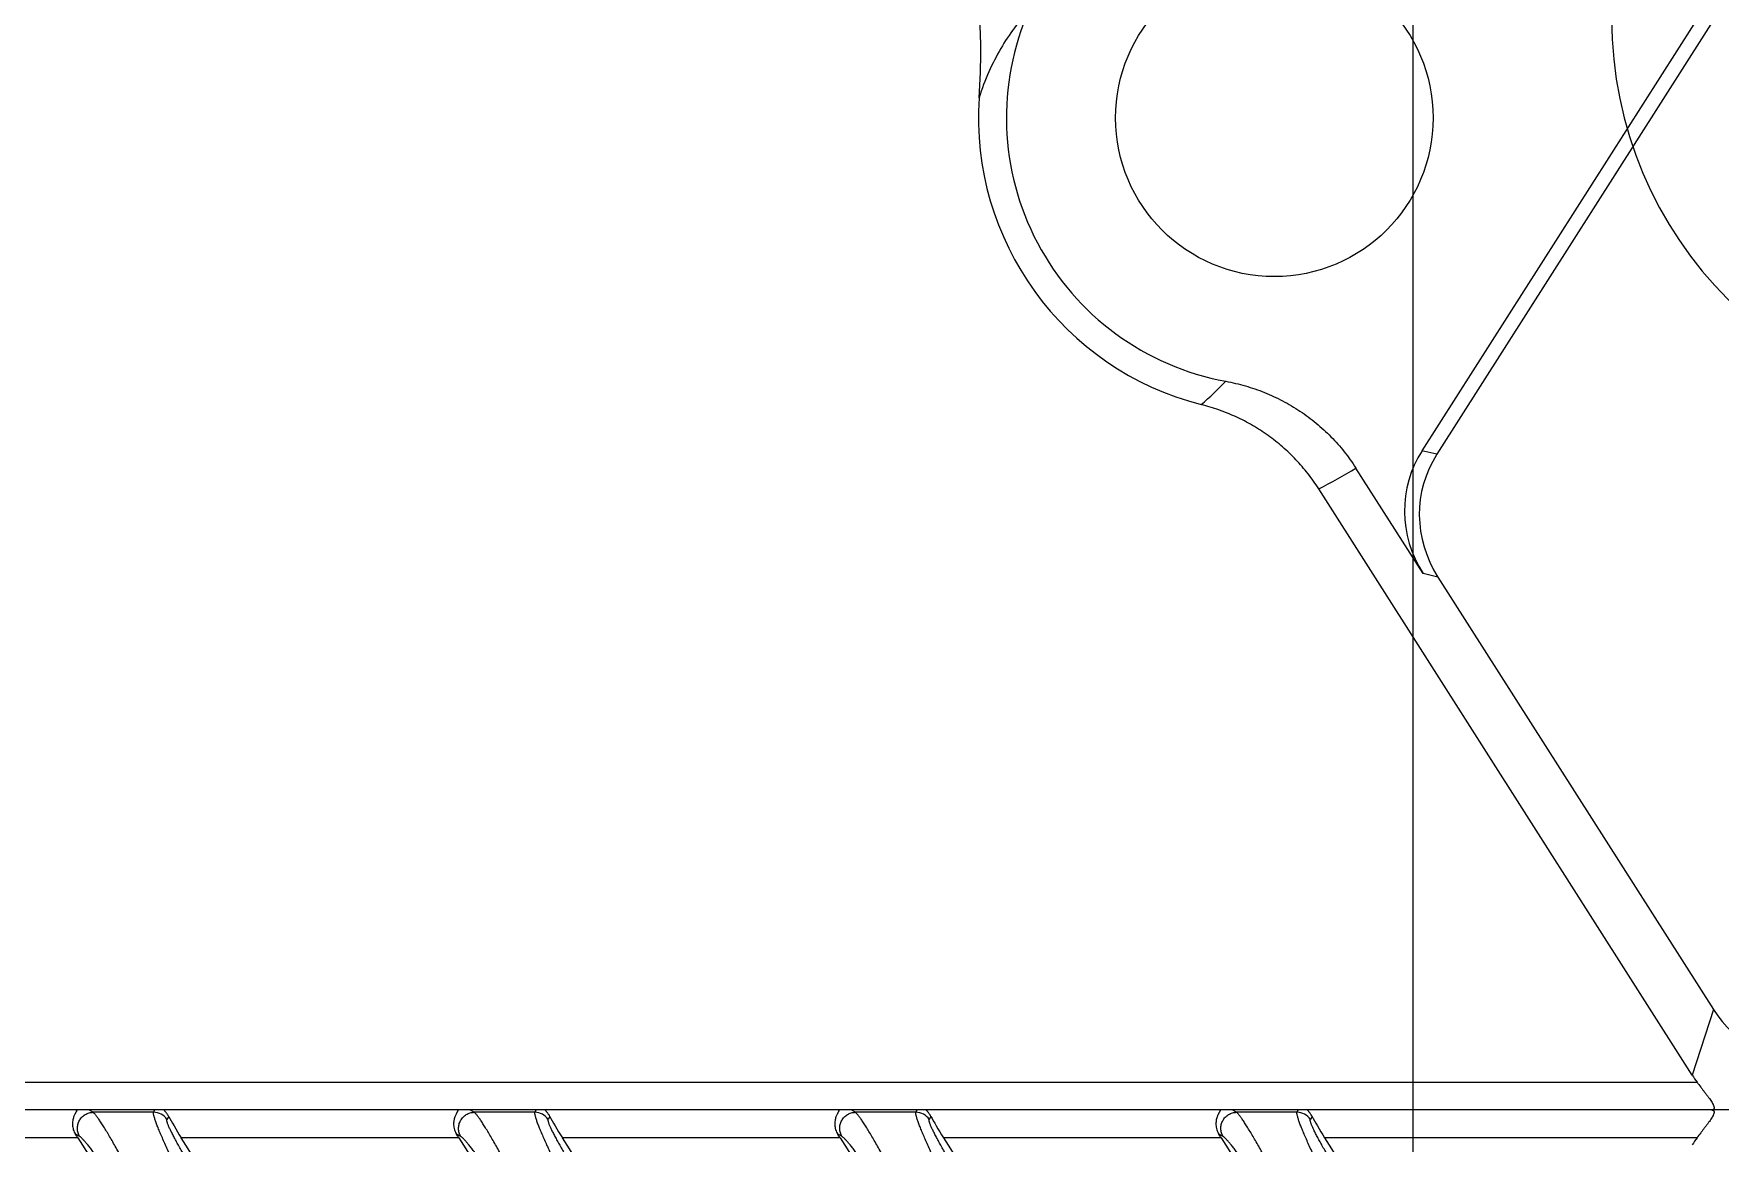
# Model space of a CAD drawing. Header units: millimetres. Extents: x 562 to 17351, y 2396 to 6995.
# Drawn here: x 15072.56 to 15115.05, y 4880.38 to 4908.34 of the extents above; entities that cross this region are included whole.
import ezdxf

# ---------------------------------------------------------------- set-up
doc = ezdxf.new("R2010")
doc.units = ezdxf.units.MM

# ---------------------------------------------------------------- blocks, each defined once
blk = doc.blocks.new('DTGCNV')
at = {"color": 7, "linetype": 'Continuous'}
for p, q in [((13316.618, 5010.197), (12716.618, 5010.197)), ((13251.854, 5010.138), (13251.746, 5010.197)), ((13253.377, 5010.138), (13251.854, 5010.138)), ((13253.377, 5010.138), (13253.41, 5010.197)), ((13253.758, 5010.035), (13253.714, 5009.954)), ((13261.458, 5010.138), (13261.35, 5010.197)), ((13262.982, 5010.138), (13261.458, 5010.138)), ((13263.014, 5010.197), (13262.982, 5010.138)), ((13263.362, 5010.035), (13263.318, 5009.954)), ((13271.062, 5010.138), (13270.954, 5010.197)), ((13272.586, 5010.138), (13271.062, 5010.138)), ((13272.586, 5010.138), (13272.618, 5010.197)), ((13272.966, 5010.035), (13272.922, 5009.954)), ((13280.666, 5010.138), (13280.558, 5010.197)), ((13282.19, 5010.138), (13280.666, 5010.138)), ((13282.19, 5010.138), (13282.222, 5010.197)), ((13282.57, 5010.035), (13282.526, 5009.954)), ((13251.466, 5009.497), (13244.47, 5009.497)), ((13251.518, 5009.526), (13251.409, 5009.585)), ((13251.466, 5009.497), (13315.884, 4908.381)), ((13261.07, 5009.497), (13254.074, 5009.497)), ((13315.918, 4912.422), (13254.074, 5009.497)), ((13261.122, 5009.526), (13261.013, 5009.585)), ((13261.07, 5009.497), (13275.146, 4987.402)), ((13270.674, 5009.497), (13263.678, 5009.497)), ((13275.881, 4990.343), (13263.678, 5009.497)), ((13270.726, 5009.526), (13270.617, 5009.585)), ((13270.674, 5009.497), (13281.113, 4993.111)), ((13280.278, 5009.497), (13273.283, 5009.497)), ((13273.283, 5009.497), (13315.918, 4942.573)), ((13280.33, 5009.526), (13280.222, 5009.585)), ((13280.278, 5009.497), (13286.27, 5000.093)), ((13292.27, 5009.497), (13282.887, 5009.497)), ((13287.574, 5002.14), (13282.887, 5009.497)), ((13296.883, 4707.43), (13285.339, 4689.31)), ((13296.506, 4706.161), (13285.713, 4689.22)), ((13285.713, 4689.22), (13285.339, 4689.31)), ((13285.366, 4686.216), (13283.675, 4688.87)), ((13292.147, 4673.576), (13282.736, 4688.348)), ((13285.74, 4686.126), (13285.366, 4686.216)), ((13285.74, 4686.126), (13292.682, 4675.23)), ((13292.682, 4675.23), (13292.147, 4673.576)), ((13238.093, 4673.397), (13292.27, 4673.397)), ((13316.618, 4672.697), (12717.118, 4672.697))]:
    blk.add_line(p, q, dxfattribs=at)
blk.add_circle((13281.618, 4697.697), 4, dxfattribs=at)
for centre, radius, start, end in [((13253.376, 5009.737), 0.402, 32.7568, 89.7432), ((13262.98, 5009.737), 0.402, 32.7568, 89.7432), ((13272.584, 5009.737), 0.402, 32.7568, 89.7432), ((13282.188, 5009.737), 0.402, 32.7568, 89.7432), ((13281.618, 4697.697), 6.75, 156.1243, 259.5633), ((13281.618, 4697.697), 7.455, 176.103, 255.7008), ((13273.616, 4697.596), 9.418, 310.8577, 316.0435), ((13275.903, 4701.74), 15.034, 297.0328, 301.1257)]:
    blk.add_arc(centre, radius, start, end, dxfattribs=at)
for centre, major_axis, ratio, start_param, end_param in [((13254.147, 5009.497), (-0.449, 0.699), 0.073624, 0.647746, 1.523567), ((13263.751, 5009.497), (-0.449, 0.699), 0.073624, 0.647746, 1.523567), ((13273.355, 5009.497), (-0.449, 0.699), 0.073624, 0.647746, 1.523567), ((13282.959, 5009.497), (-0.449, 0.699), 0.073624, 0.647746, 1.523567), ((13251.393, 5009.497), (-0.449, 0.699), 0.073624, -1.618026, -1.492115), ((13260.997, 5009.497), (-0.449, 0.699), 0.073624, -1.618026, -1.492115), ((13270.601, 5009.497), (-0.449, 0.699), 0.073624, -1.618026, -1.492115), ((13280.205, 5009.497), (-0.449, 0.699), 0.073624, -1.618026, -1.492115), ((13294.674, 5007.505), (-0.977, 3.022), 0.944553, 0.591953, 0.662888), ((13288.101, 4687.703), (3.127, -0.746), 0.933182, 2.829294, 3.908395), ((13288.475, 4687.614), (-3.127, 0.746), 0.933182, -0.312299, 0.766803), ((13295.209, 4677.044), (-0.977, -3.022), 0.944553, -0.662888, 1.302149), ((13294.674, 4675.39), (0.977, 3.022), 0.944553, -3.804481, -3.733545)]:
    blk.add_ellipse(centre, major_axis=major_axis, ratio=ratio, start_param=start_param, end_param=end_param, dxfattribs=at)
for points, knots in [([(13251.42, 5010.197), (13251.423, 5010.197), (13251.427, 5010.197), (13251.432, 5010.196), (13251.435, 5010.195), (13251.437, 5010.193), (13251.439, 5010.19), (13251.44, 5010.186), (13251.44, 5010.182), (13251.439, 5010.177), (13251.436, 5010.17), (13251.431, 5010.161), (13251.425, 5010.15), (13251.418, 5010.138), (13251.411, 5010.125), (13251.403, 5010.111), (13251.391, 5010.089), (13251.377, 5010.059), (13251.362, 5010.02), (13251.349, 5009.975), (13251.339, 5009.927), (13251.333, 5009.874), (13251.333, 5009.818), (13251.34, 5009.759), (13251.354, 5009.699), (13251.377, 5009.64), (13251.398, 5009.603), (13251.409, 5009.585)], [0, 0, 0, 0, 0.012577, 0.017811, 0.022415, 0.026524, 0.030371, 0.038422, 0.043171, 0.048577, 0.06156, 0.077442, 0.095999, 0.116978, 0.140127, 0.165209, 0.192065, 0.250601, 0.315018, 0.384942, 0.460136, 0.540384, 0.625394, 0.714676, 0.807485, 0.902935, 1, 1, 1, 1]), ([(13251.518, 5009.526), (13251.499, 5009.555), (13251.47, 5009.62), (13251.454, 5009.725), (13251.466, 5009.832), (13251.505, 5009.931), (13251.568, 5010.018), (13251.651, 5010.085), (13251.749, 5010.127), (13251.819, 5010.138), (13251.854, 5010.138)], [0, 0, 0, 0, 0.124309, 0.249137, 0.374435, 0.5, 0.625565, 0.750863, 0.875691, 1, 1, 1, 1]), ([(13253.021, 5008.146), (13252.96, 5008.264), (13252.84, 5008.498), (13252.658, 5008.838), (13252.509, 5009.111), (13252.393, 5009.316), (13252.311, 5009.459), (13252.233, 5009.592), (13252.16, 5009.713), (13252.091, 5009.822), (13252.03, 5009.917), (13251.982, 5009.987), (13251.947, 5010.035), (13251.924, 5010.064), (13251.904, 5010.09), (13251.885, 5010.11), (13251.869, 5010.126), (13251.859, 5010.135), (13251.854, 5010.138)], [0, 0, 0, 0, 0.172457, 0.340604, 0.500133, 0.575264, 0.646516, 0.713267, 0.77487, 0.830657, 0.879953, 0.922093, 0.940283, 0.956456, 0.970552, 0.982522, 0.992336, 1, 1, 1, 1]), ([(13254.241, 5008.146), (13254.182, 5008.262), (13254.067, 5008.491), (13253.928, 5008.776), (13253.823, 5008.998), (13253.749, 5009.157), (13253.679, 5009.31), (13253.615, 5009.454), (13253.557, 5009.588), (13253.506, 5009.711), (13253.462, 5009.821), (13253.427, 5009.917), (13253.404, 5009.987), (13253.39, 5010.036), (13253.382, 5010.065), (13253.377, 5010.09), (13253.375, 5010.11), (13253.374, 5010.124), (13253.376, 5010.133), (13253.377, 5010.137), (13253.377, 5010.138)], [0, 0, 0, 0, 0.17863, 0.352747, 0.436605, 0.51745, 0.594578, 0.667244, 0.734677, 0.796087, 0.850691, 0.897742, 0.936571, 0.952732, 0.966652, 0.978305, 0.98769, 0.994858, 0.997662, 1, 1, 1, 1]), ([(13253.758, 5010.035), (13253.752, 5010.047), (13253.739, 5010.07), (13253.717, 5010.102), (13253.699, 5010.126), (13253.686, 5010.142), (13253.676, 5010.153), (13253.668, 5010.163), (13253.66, 5010.172), (13253.655, 5010.179), (13253.651, 5010.185), (13253.649, 5010.189), (13253.648, 5010.191), (13253.648, 5010.194), (13253.649, 5010.196), (13253.651, 5010.197), (13253.653, 5010.197), (13253.655, 5010.197), (13253.656, 5010.197)], [0, 0, 0, 0, 0.204317, 0.392896, 0.563403, 0.640806, 0.712092, 0.776327, 0.832529, 0.879525, 0.916233, 0.930591, 0.942394, 0.959733, 0.967501, 0.976309, 0.987004, 1, 1, 1, 1]), ([(13261.025, 5010.197), (13261.027, 5010.197), (13261.031, 5010.197), (13261.036, 5010.196), (13261.039, 5010.195), (13261.041, 5010.193), (13261.043, 5010.19), (13261.044, 5010.186), (13261.044, 5010.182), (13261.043, 5010.177), (13261.04, 5010.17), (13261.035, 5010.161), (13261.029, 5010.15), (13261.022, 5010.138), (13261.015, 5010.125), (13261.007, 5010.111), (13260.995, 5010.089), (13260.981, 5010.059), (13260.966, 5010.02), (13260.953, 5009.975), (13260.943, 5009.927), (13260.937, 5009.874), (13260.937, 5009.818), (13260.944, 5009.759), (13260.959, 5009.699), (13260.981, 5009.64), (13261.002, 5009.603), (13261.013, 5009.585)], [0, 0, 0, 0, 0.012577, 0.017811, 0.022415, 0.026524, 0.030371, 0.038422, 0.043171, 0.048577, 0.06156, 0.077442, 0.095999, 0.116978, 0.140127, 0.165209, 0.192065, 0.250601, 0.315018, 0.384942, 0.460136, 0.540384, 0.625394, 0.714676, 0.807485, 0.902935, 1, 1, 1, 1]), ([(13261.122, 5009.526), (13261.103, 5009.555), (13261.074, 5009.62), (13261.058, 5009.725), (13261.07, 5009.832), (13261.109, 5009.931), (13261.172, 5010.018), (13261.255, 5010.085), (13261.353, 5010.127), (13261.423, 5010.138), (13261.458, 5010.138)], [0, 0, 0, 0, 0.124309, 0.249137, 0.374435, 0.5, 0.625565, 0.750863, 0.875691, 1, 1, 1, 1]), ([(13262.625, 5008.146), (13262.564, 5008.264), (13262.444, 5008.498), (13262.263, 5008.838), (13262.113, 5009.111), (13261.997, 5009.316), (13261.915, 5009.459), (13261.837, 5009.592), (13261.764, 5009.713), (13261.696, 5009.822), (13261.634, 5009.917), (13261.586, 5009.987), (13261.551, 5010.035), (13261.528, 5010.064), (13261.508, 5010.09), (13261.489, 5010.11), (13261.473, 5010.126), (13261.463, 5010.135), (13261.458, 5010.138)], [0, 0, 0, 0, 0.172457, 0.340604, 0.500133, 0.575264, 0.646516, 0.713267, 0.77487, 0.830657, 0.879953, 0.922093, 0.940283, 0.956456, 0.970552, 0.982522, 0.992336, 1, 1, 1, 1]), ([(13262.982, 5010.138), (13262.981, 5010.137), (13262.98, 5010.133), (13262.978, 5010.124), (13262.979, 5010.11), (13262.981, 5010.09), (13262.986, 5010.065), (13262.994, 5010.036), (13263.008, 5009.987), (13263.031, 5009.917), (13263.066, 5009.821), (13263.11, 5009.711), (13263.161, 5009.588), (13263.219, 5009.454), (13263.283, 5009.31), (13263.353, 5009.157), (13263.427, 5008.998), (13263.532, 5008.776), (13263.671, 5008.491), (13263.787, 5008.262), (13263.845, 5008.146)], [0, 0, 0, 0, 0.002337, 0.005141, 0.012309, 0.021692, 0.033343, 0.047262, 0.063422, 0.102249, 0.149298, 0.203902, 0.265312, 0.332745, 0.405412, 0.48254, 0.563386, 0.647245, 0.821366, 1, 1, 1, 1]), ([(13263.362, 5010.035), (13263.356, 5010.047), (13263.343, 5010.07), (13263.321, 5010.102), (13263.303, 5010.126), (13263.29, 5010.142), (13263.28, 5010.153), (13263.272, 5010.163), (13263.265, 5010.172), (13263.259, 5010.179), (13263.255, 5010.185), (13263.253, 5010.189), (13263.252, 5010.191), (13263.252, 5010.194), (13263.253, 5010.196), (13263.255, 5010.197), (13263.257, 5010.197), (13263.259, 5010.197), (13263.26, 5010.197)], [0, 0, 0, 0, 0.204317, 0.392896, 0.563403, 0.640806, 0.712092, 0.776327, 0.832529, 0.879525, 0.916233, 0.930591, 0.942394, 0.959733, 0.967501, 0.976309, 0.987004, 1, 1, 1, 1]), ([(13270.629, 5010.197), (13270.631, 5010.197), (13270.635, 5010.197), (13270.64, 5010.196), (13270.643, 5010.195), (13270.645, 5010.193), (13270.647, 5010.19), (13270.648, 5010.186), (13270.648, 5010.182), (13270.647, 5010.177), (13270.644, 5010.17), (13270.639, 5010.161), (13270.633, 5010.15), (13270.627, 5010.138), (13270.619, 5010.125), (13270.611, 5010.111), (13270.6, 5010.089), (13270.585, 5010.059), (13270.57, 5010.02), (13270.557, 5009.975), (13270.547, 5009.927), (13270.541, 5009.874), (13270.542, 5009.818), (13270.548, 5009.759), (13270.563, 5009.699), (13270.585, 5009.64), (13270.606, 5009.603), (13270.617, 5009.585)], [0, 0, 0, 0, 0.012577, 0.017811, 0.022415, 0.026524, 0.030371, 0.038422, 0.043171, 0.048577, 0.06156, 0.077442, 0.095999, 0.116978, 0.140127, 0.165209, 0.192065, 0.250601, 0.315018, 0.384942, 0.460136, 0.540384, 0.625394, 0.714676, 0.807485, 0.902935, 1, 1, 1, 1]), ([(13270.726, 5009.526), (13270.707, 5009.555), (13270.679, 5009.62), (13270.662, 5009.725), (13270.674, 5009.832), (13270.713, 5009.931), (13270.776, 5010.018), (13270.859, 5010.085), (13270.957, 5010.127), (13271.027, 5010.138), (13271.062, 5010.138)], [0, 0, 0, 0, 0.124309, 0.249137, 0.374435, 0.5, 0.625565, 0.750863, 0.875691, 1, 1, 1, 1]), ([(13272.229, 5008.146), (13272.168, 5008.264), (13272.048, 5008.498), (13271.867, 5008.838), (13271.717, 5009.111), (13271.601, 5009.316), (13271.519, 5009.459), (13271.441, 5009.592), (13271.368, 5009.713), (13271.3, 5009.822), (13271.238, 5009.917), (13271.19, 5009.987), (13271.155, 5010.035), (13271.132, 5010.064), (13271.112, 5010.09), (13271.093, 5010.11), (13271.077, 5010.126), (13271.067, 5010.135), (13271.062, 5010.138)], [0, 0, 0, 0, 0.172457, 0.340604, 0.500133, 0.575264, 0.646516, 0.713267, 0.77487, 0.830657, 0.879953, 0.922093, 0.940283, 0.956456, 0.970552, 0.982522, 0.992336, 1, 1, 1, 1]), ([(13273.45, 5008.146), (13273.391, 5008.262), (13273.276, 5008.491), (13273.137, 5008.776), (13273.031, 5008.998), (13272.957, 5009.157), (13272.887, 5009.31), (13272.823, 5009.454), (13272.765, 5009.588), (13272.714, 5009.711), (13272.671, 5009.821), (13272.635, 5009.917), (13272.612, 5009.987), (13272.598, 5010.036), (13272.59, 5010.065), (13272.585, 5010.09), (13272.583, 5010.11), (13272.583, 5010.124), (13272.584, 5010.133), (13272.585, 5010.137), (13272.586, 5010.138)], [0, 0, 0, 0, 0.17863, 0.352747, 0.436605, 0.51745, 0.594578, 0.667244, 0.734677, 0.796087, 0.850691, 0.897742, 0.936571, 0.952732, 0.966652, 0.978305, 0.98769, 0.994858, 0.997662, 1, 1, 1, 1]), ([(13272.966, 5010.035), (13272.96, 5010.047), (13272.947, 5010.07), (13272.925, 5010.102), (13272.908, 5010.126), (13272.894, 5010.142), (13272.884, 5010.153), (13272.876, 5010.163), (13272.869, 5010.172), (13272.863, 5010.179), (13272.859, 5010.185), (13272.857, 5010.189), (13272.856, 5010.191), (13272.856, 5010.194), (13272.858, 5010.196), (13272.859, 5010.197), (13272.861, 5010.197), (13272.863, 5010.197), (13272.864, 5010.197)], [0, 0, 0, 0, 0.204316, 0.392897, 0.563407, 0.640809, 0.712098, 0.776334, 0.832531, 0.879528, 0.916238, 0.930594, 0.942393, 0.959731, 0.967497, 0.976306, 0.987002, 1, 1, 1, 1]), ([(13280.233, 5010.197), (13280.235, 5010.197), (13280.239, 5010.197), (13280.244, 5010.196), (13280.247, 5010.195), (13280.249, 5010.193), (13280.251, 5010.19), (13280.252, 5010.186), (13280.252, 5010.182), (13280.251, 5010.177), (13280.248, 5010.17), (13280.243, 5010.161), (13280.238, 5010.15), (13280.231, 5010.138), (13280.223, 5010.125), (13280.215, 5010.111), (13280.204, 5010.089), (13280.189, 5010.059), (13280.174, 5010.02), (13280.161, 5009.975), (13280.151, 5009.927), (13280.146, 5009.874), (13280.146, 5009.818), (13280.152, 5009.759), (13280.167, 5009.699), (13280.189, 5009.64), (13280.21, 5009.603), (13280.222, 5009.585)], [0, 0, 0, 0, 0.012577, 0.017811, 0.022415, 0.026524, 0.030371, 0.038422, 0.043171, 0.048577, 0.06156, 0.077442, 0.095999, 0.116978, 0.140127, 0.165209, 0.192065, 0.250601, 0.315018, 0.384942, 0.460136, 0.540384, 0.625394, 0.714676, 0.807485, 0.902935, 1, 1, 1, 1]), ([(13280.33, 5009.526), (13280.312, 5009.555), (13280.283, 5009.62), (13280.266, 5009.725), (13280.278, 5009.832), (13280.317, 5009.931), (13280.38, 5010.018), (13280.463, 5010.085), (13280.561, 5010.127), (13280.631, 5010.138), (13280.666, 5010.138)], [0, 0, 0, 0, 0.124309, 0.249137, 0.374435, 0.5, 0.625565, 0.750863, 0.875691, 1, 1, 1, 1]), ([(13281.833, 5008.146), (13281.773, 5008.264), (13281.652, 5008.498), (13281.471, 5008.838), (13281.321, 5009.111), (13281.205, 5009.316), (13281.123, 5009.459), (13281.045, 5009.592), (13280.972, 5009.713), (13280.904, 5009.822), (13280.842, 5009.917), (13280.794, 5009.987), (13280.759, 5010.035), (13280.736, 5010.064), (13280.716, 5010.09), (13280.697, 5010.11), (13280.681, 5010.126), (13280.671, 5010.135), (13280.666, 5010.138)], [0, 0, 0, 0, 0.172457, 0.340604, 0.500133, 0.575264, 0.646516, 0.713267, 0.77487, 0.830657, 0.879953, 0.922093, 0.940283, 0.956456, 0.970552, 0.982522, 0.992336, 1, 1, 1, 1]), ([(13283.054, 5008.146), (13282.995, 5008.262), (13282.88, 5008.491), (13282.741, 5008.776), (13282.635, 5008.998), (13282.561, 5009.157), (13282.491, 5009.31), (13282.427, 5009.454), (13282.369, 5009.588), (13282.318, 5009.711), (13282.275, 5009.821), (13282.239, 5009.917), (13282.216, 5009.987), (13282.202, 5010.036), (13282.195, 5010.065), (13282.19, 5010.09), (13282.187, 5010.11), (13282.187, 5010.124), (13282.188, 5010.133), (13282.189, 5010.137), (13282.19, 5010.138)], [0, 0, 0, 0, 0.17863, 0.352747, 0.436605, 0.51745, 0.594578, 0.667244, 0.734677, 0.796087, 0.850691, 0.897742, 0.936571, 0.952732, 0.966652, 0.978305, 0.98769, 0.994858, 0.997662, 1, 1, 1, 1]), ([(13282.57, 5010.035), (13282.564, 5010.047), (13282.551, 5010.07), (13282.53, 5010.102), (13282.512, 5010.126), (13282.498, 5010.142), (13282.489, 5010.153), (13282.48, 5010.163), (13282.473, 5010.172), (13282.467, 5010.179), (13282.463, 5010.185), (13282.461, 5010.189), (13282.46, 5010.191), (13282.46, 5010.194), (13282.462, 5010.196), (13282.463, 5010.197), (13282.465, 5010.197), (13282.467, 5010.197), (13282.468, 5010.197)], [0, 0, 0, 0, 0.204317, 0.392896, 0.563403, 0.640806, 0.712092, 0.776327, 0.832529, 0.879525, 0.916233, 0.930591, 0.942394, 0.959733, 0.967501, 0.976309, 0.987004, 1, 1, 1, 1]), ([(13292.63, 5010.197), (13292.635, 5010.197), (13292.645, 5010.197), (13292.66, 5010.194), (13292.673, 5010.19), (13292.683, 5010.183), (13292.692, 5010.174), (13292.697, 5010.163), (13292.7, 5010.15), (13292.7, 5010.135), (13292.697, 5010.118), (13292.692, 5010.099), (13292.684, 5010.079), (13292.67, 5010.05), (13292.648, 5010.01), (13292.616, 5009.961), (13292.579, 5009.908), (13292.54, 5009.854), (13292.497, 5009.797), (13292.453, 5009.739), (13292.408, 5009.68), (13292.347, 5009.599), (13292.301, 5009.538), (13292.27, 5009.497)], [0, 0, 0, 0, 0.018318, 0.034994, 0.050147, 0.06412, 0.077534, 0.091254, 0.106184, 0.12305, 0.142293, 0.164098, 0.188457, 0.215246, 0.275292, 0.342515, 0.415297, 0.492326, 0.572614, 0.655373, 0.739981, 0.82593, 1, 1, 1, 1]), ([(13254.577, 5008.36), (13254.52, 5008.45), (13254.408, 5008.629), (13254.246, 5008.894), (13254.119, 5009.109), (13254.024, 5009.275), (13253.959, 5009.391), (13253.901, 5009.5), (13253.848, 5009.6), (13253.803, 5009.69), (13253.771, 5009.759), (13253.75, 5009.808), (13253.737, 5009.84), (13253.727, 5009.868), (13253.719, 5009.893), (13253.714, 5009.914), (13253.711, 5009.929), (13253.711, 5009.939), (13253.711, 5009.946), (13253.712, 5009.951), (13253.714, 5009.954)], [0, 0, 0, 0, 0.175673, 0.347519, 0.511196, 0.588381, 0.661487, 0.7297, 0.792145, 0.847915, 0.896102, 0.917087, 0.935869, 0.952372, 0.966531, 0.978313, 0.987727, 0.991571, 0.994868, 1, 1, 1, 1]), ([(13263.318, 5009.954), (13263.316, 5009.951), (13263.315, 5009.946), (13263.315, 5009.939), (13263.315, 5009.929), (13263.318, 5009.914), (13263.323, 5009.893), (13263.331, 5009.868), (13263.341, 5009.84), (13263.354, 5009.808), (13263.375, 5009.759), (13263.407, 5009.69), (13263.452, 5009.6), (13263.505, 5009.5), (13263.564, 5009.391), (13263.628, 5009.275), (13263.723, 5009.109), (13263.85, 5008.894), (13264.012, 5008.629), (13264.124, 5008.45), (13264.182, 5008.36)], [0, 0, 0, 0, 0.005131, 0.008428, 0.012271, 0.021684, 0.033464, 0.047622, 0.064124, 0.082905, 0.10389, 0.152077, 0.207846, 0.270293, 0.338506, 0.411613, 0.488798, 0.652475, 0.824325, 1, 1, 1, 1]), ([(13273.786, 5008.36), (13273.728, 5008.45), (13273.616, 5008.629), (13273.454, 5008.894), (13273.327, 5009.109), (13273.232, 5009.275), (13273.168, 5009.391), (13273.109, 5009.5), (13273.056, 5009.6), (13273.011, 5009.69), (13272.979, 5009.759), (13272.958, 5009.808), (13272.945, 5009.84), (13272.935, 5009.868), (13272.927, 5009.893), (13272.922, 5009.914), (13272.919, 5009.929), (13272.919, 5009.939), (13272.919, 5009.946), (13272.92, 5009.951), (13272.922, 5009.954)], [0, 0, 0, 0, 0.175673, 0.347519, 0.511196, 0.588381, 0.661487, 0.7297, 0.792145, 0.847915, 0.896102, 0.917087, 0.935869, 0.952372, 0.966531, 0.978313, 0.987727, 0.991571, 0.994868, 1, 1, 1, 1]), ([(13283.39, 5008.36), (13283.332, 5008.45), (13283.22, 5008.629), (13283.058, 5008.894), (13282.931, 5009.109), (13282.836, 5009.275), (13282.772, 5009.391), (13282.713, 5009.5), (13282.66, 5009.6), (13282.615, 5009.69), (13282.583, 5009.759), (13282.562, 5009.808), (13282.55, 5009.84), (13282.539, 5009.868), (13282.531, 5009.893), (13282.526, 5009.914), (13282.523, 5009.929), (13282.523, 5009.939), (13282.523, 5009.946), (13282.524, 5009.951), (13282.526, 5009.954)], [0, 0, 0, 0, 0.175673, 0.347519, 0.511196, 0.588381, 0.661487, 0.7297, 0.792145, 0.847915, 0.896102, 0.917087, 0.935869, 0.952372, 0.966531, 0.978313, 0.987727, 0.991571, 0.994868, 1, 1, 1, 1]), ([(13252.685, 5007.932), (13252.625, 5008.025), (13252.506, 5008.209), (13252.328, 5008.477), (13252.181, 5008.693), (13252.066, 5008.856), (13251.984, 5008.97), (13251.906, 5009.076), (13251.832, 5009.175), (13251.762, 5009.264), (13251.699, 5009.342), (13251.65, 5009.4), (13251.614, 5009.439), (13251.591, 5009.464), (13251.569, 5009.485), (13251.55, 5009.502), (13251.533, 5009.516), (13251.523, 5009.523), (13251.518, 5009.526)], [0, 0, 0, 0, 0.1676, 0.331584, 0.488296, 0.562693, 0.633727, 0.700799, 0.763258, 0.8204, 0.871473, 0.915693, 0.93499, 0.952285, 0.967494, 0.980544, 0.991384, 1, 1, 1, 1]), ([(13262.289, 5007.932), (13262.229, 5008.025), (13262.11, 5008.209), (13261.932, 5008.477), (13261.785, 5008.693), (13261.67, 5008.856), (13261.588, 5008.97), (13261.51, 5009.076), (13261.436, 5009.175), (13261.367, 5009.264), (13261.303, 5009.342), (13261.254, 5009.4), (13261.218, 5009.439), (13261.195, 5009.464), (13261.173, 5009.485), (13261.154, 5009.502), (13261.137, 5009.516), (13261.127, 5009.523), (13261.122, 5009.526)], [0, 0, 0, 0, 0.1676, 0.331584, 0.488296, 0.562693, 0.633727, 0.700799, 0.763258, 0.8204, 0.871473, 0.915693, 0.93499, 0.952285, 0.967494, 0.980544, 0.991384, 1, 1, 1, 1]), ([(13271.893, 5007.932), (13271.833, 5008.025), (13271.715, 5008.209), (13271.536, 5008.477), (13271.389, 5008.693), (13271.274, 5008.856), (13271.192, 5008.97), (13271.114, 5009.076), (13271.04, 5009.175), (13270.971, 5009.264), (13270.907, 5009.342), (13270.858, 5009.4), (13270.822, 5009.439), (13270.799, 5009.464), (13270.777, 5009.485), (13270.758, 5009.502), (13270.742, 5009.516), (13270.731, 5009.523), (13270.726, 5009.526)], [0, 0, 0, 0, 0.1676, 0.331584, 0.488296, 0.562693, 0.633727, 0.700799, 0.763258, 0.8204, 0.871473, 0.915693, 0.93499, 0.952285, 0.967494, 0.980544, 0.991384, 1, 1, 1, 1]), ([(13281.497, 5007.932), (13281.437, 5008.025), (13281.319, 5008.209), (13281.14, 5008.477), (13280.993, 5008.693), (13280.878, 5008.856), (13280.796, 5008.97), (13280.718, 5009.076), (13280.644, 5009.175), (13280.575, 5009.264), (13280.511, 5009.342), (13280.462, 5009.4), (13280.426, 5009.439), (13280.403, 5009.464), (13280.381, 5009.485), (13280.362, 5009.502), (13280.346, 5009.516), (13280.335, 5009.523), (13280.33, 5009.526)], [0, 0, 0, 0, 0.1676, 0.331584, 0.488296, 0.562693, 0.633727, 0.700799, 0.763258, 0.8204, 0.871473, 0.915693, 0.93499, 0.952285, 0.967494, 0.980544, 0.991384, 1, 1, 1, 1]), ([(13274.18, 4698.204), (13274.209, 4698.625), (13274.234, 4699.258), (13274.206, 4700.102), (13274.145, 4700.732), (13274.037, 4701.357), (13273.874, 4701.969), (13273.646, 4702.561), (13273.445, 4702.933), (13273.331, 4703.111)], [0, 0, 0, 0, 0.249997, 0.375018, 0.500036, 0.625049, 0.750051, 0.875035, 1, 1, 1, 1]), ([(13275.446, 4700.429), (13275.312, 4700.281), (13275.055, 4699.964), (13274.71, 4699.439), (13274.409, 4698.851), (13274.249, 4698.426), (13274.18, 4698.204)], [0, 0, 0, 0, 0.232196, 0.474372, 0.729146, 1, 1, 1, 1]), ([(13280.396, 4691.059), (13280.562, 4691.028), (13280.891, 4690.951), (13281.371, 4690.785), (13281.832, 4690.572), (13282.269, 4690.314), (13282.677, 4690.011), (13283.051, 4689.668), (13283.387, 4689.288), (13283.584, 4689.012), (13283.675, 4688.87)], [0, 0, 0, 0, 0.125003, 0.250004, 0.375005, 0.500005, 0.625005, 0.750004, 0.875001, 1, 1, 1, 1]), ([(13282.736, 4688.348), (13282.653, 4688.479), (13282.473, 4688.733), (13282.168, 4689.087), (13281.831, 4689.41), (13281.464, 4689.699), (13281.072, 4689.952), (13280.658, 4690.168), (13280.225, 4690.344), (13279.928, 4690.435), (13279.777, 4690.473)], [0, 0, 0, 0, 0.124999, 0.249997, 0.374996, 0.499996, 0.624996, 0.749997, 0.874998, 1, 1, 1, 1]), ([(13292.27, 4673.397), (13292.301, 4673.356), (13292.347, 4673.295), (13292.408, 4673.215), (13292.453, 4673.155), (13292.497, 4673.097), (13292.54, 4673.041), (13292.579, 4672.986), (13292.616, 4672.934), (13292.648, 4672.884), (13292.67, 4672.845), (13292.684, 4672.815), (13292.692, 4672.795), (13292.697, 4672.777), (13292.7, 4672.76), (13292.7, 4672.745), (13292.697, 4672.732), (13292.692, 4672.721), (13292.683, 4672.712), (13292.673, 4672.705), (13292.66, 4672.7), (13292.645, 4672.698), (13292.635, 4672.697), (13292.63, 4672.697)], [0, 0, 0, 0, 0.17407, 0.260019, 0.344627, 0.427386, 0.507674, 0.584703, 0.657485, 0.724708, 0.784754, 0.811543, 0.835902, 0.857707, 0.87695, 0.893816, 0.908746, 0.922466, 0.93588, 0.949853, 0.965006, 0.981682, 1, 1, 1, 1])]:
    blk.add_open_spline(points, degree=3, knots=knots, dxfattribs=at)
blk = doc.blocks.new('*U61')
blk.add_blockref('DTGCNV', (-13016.618, -4845.197))
blk = doc.blocks.new('*U62')
at = {"color": 0, "linetype": 'ByBlock', "lineweight": -2, "transparency": 16777216}
for p in [(2400, 1012.5), (2400, 675)]:
    blk.add_blockref('*U61', p, dxfattribs=at)
blk = doc.blocks.new('dfx')
at = {"color": 114, "linetype": 'Continuous', "lineweight": -3, "true_color": 0x139b48}
blk.add_line((13692.982, 8283.727), (13692.982, 8771.227), dxfattribs=at)
blk.add_arc((13707.982, 8552.727), 10, 180, 0, dxfattribs=at)
blk = doc.blocks.new('*U142')
blk.add_blockref('dfx', (-13416.982, -8530.477))
blk = doc.blocks.new('*U143')
at = {"color": 0, "linetype": 'ByBlock', "lineweight": -2, "transparency": 16777216}
blk.add_blockref('*U142', (2400, 675), dxfattribs=at)

msp = doc.modelspace()

# ---------------------------------------------------------------- block references
for name, p in [('*U62', (12438.816, 4041.217)), ('*U143', (12431.316, 4211.467))]:
    msp.add_blockref(name, p)

doc.saveas('drawing.dxf')
